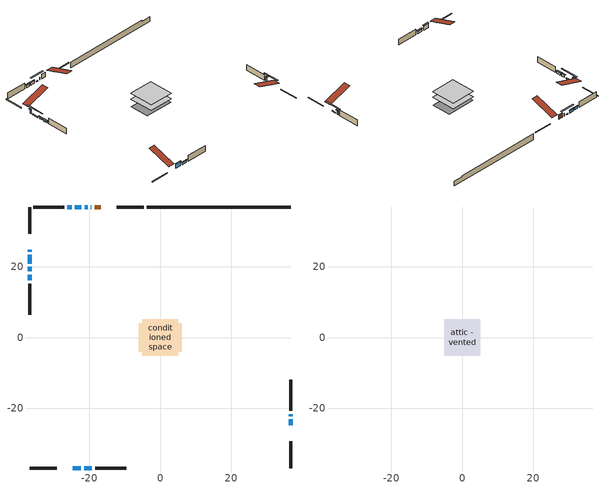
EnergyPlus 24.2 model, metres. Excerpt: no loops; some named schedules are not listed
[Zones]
conditioned space
 floor outside (Floor1 construction): -0.4,-0.4 -0.4,0.4 0.4,0.4 0.4,-0.4 z0.61
 floor adiabatic (AdiabaticFloorConstruction): -5.12,-5.12 -5.12,5.12 5.12,5.12 5.12,-5.12 z0.61
 floor foundation (Slab1 construction): -6.1,-4.06 -6.1,4.06 6.1,4.06 6.1,-4.06 z-1.83
 wall outside (RimJoist1 construction): -4.72,36.85 -12.34,36.85 / -36.85,-36.85 -29.23,-36.85 / -36.85,36.85 -36.85,29.23 / 36.85,-36.85 36.85,-29.23 z0.61:0.91
 wall outside (AdiabaticWallConstruction 1): -16.83,36.85 -18.55,36.85 z0.61:2.64
 wall outside (AdiabaticWallConstruction): -19.48,36.85 -19.58,36.85 z0.61:1.83; -36.85,24.74 -36.85,24.23 / 36.85,-22.18 36.85,-21.67 / -24.74,-36.85 -22.45,-36.85 z0.61:2.49; 36.85,-24.74 36.85,-23.11 / -20.5,36.85 -21.32,36.85 / -36.85,23.3 -36.85,20.86 z0.61:1.02; -22.25,36.85 -24.08,36.85 / -25,36.85 -26.23,36.85 / -21.52,-36.85 -19.29,-36.85 z0.61:1.63; -36.85,19.93 -36.85,18.66 z0.61:1.53; -36.85,17.73 -36.85,16.1 z0.61:1.47
 wall outside (Wall1 construction): -27.15,36.85 -35.92,36.85 / -18.36,-36.85 -9.6,-36.85 / -36.85,15.17 -36.85,6.41 / 36.85,-20.74 36.85,-11.98 z0.61:3.05
 wall foundation (FoundationWall1 construction): -3.8,36.85,-1.83 -3.8,36.85,0.61 32.78,36.85,0.61 32.78,36.85,0.12 36.85,36.85,0.12 36.85,36.85,-1.83
 window (WindowConstruction 8): -19.48,36.85 -19.58,36.85 z0.61:1.83
 window (WindowConstruction 7): -36.85,24.74 -36.85,24.23 z0.61:2.49
 window (WindowConstruction 9): 36.85,-24.74 36.85,-23.11 z0.61:1.02
 window (WindowConstruction 10): -20.51,36.85 -21.32,36.85 z0.61:1.02
 window (WindowConstruction 11): -36.85,23.3 -36.85,20.86 z0.61:1.02
 window (WindowConstruction): 36.85,-22.18 36.85,-21.67 z0.61:2.49
 window (WindowConstruction 1): -22.25,36.85 -24.08,36.85 z0.61:1.62
 window (WindowConstruction 2): -25.01,36.85 -26.22,36.85 z0.61:1.62
 window (WindowConstruction 3): -24.74,-36.85 -22.45,-36.85 z0.61:2.49
 window (WindowConstruction 4): -21.52,-36.85 -19.29,-36.85 z0.61:1.62
 window (WindowConstruction 5): -36.85,19.93 -36.85,18.66 z0.61:1.52
 window (WindowConstruction 6): -36.85,17.73 -36.85,16.1 z0.61:1.47
 door (Door): -16.83,36.85 -18.55,36.85 z0.61:2.64
 ceiling adiabatic (AdiabaticFloorConstruction): 5.12,-5.12 5.12,5.12 -5.12,5.12 -5.12,-5.12 z0.61
attic - vented
 floor to conditioned space (Floor2 construction Reversed): -5.12,-5.12 -5.12,5.12 5.12,5.12 5.12,-5.12 z3.05
 roof outside (Roof1 construction): -15.9,36.85,3.05 -15.9,26.87,6.37 -13.27,26.87,6.37 -13.27,36.85,3.05; -25.67,-36.85,3.05 -25.67,-26.87,6.37 -28.3,-26.87,6.37 -28.3,-36.85,3.05; -36.85,25.67,3.05 -26.87,25.67,6.37 -26.87,28.3,6.37 -36.85,28.3,3.05; 36.85,-25.67,3.05 26.87,-25.67,6.37 26.87,-28.3,6.37 36.85,-28.3,3.05
shading: -36.85,24.03 -36.85,24.94 -37.26,24.94 -37.26,24.03 z2.69; 36.85,-20.47 36.85,-27.38 37.26,-27.38 37.26,-20.47 z3.65; -23.96,36.85 -17.87,36.85 -17.87,37.26 -23.96,37.26 z3.65; -36.85,18.22 -36.85,25.94 -37.26,25.94 -37.26,18.22 z3.65; 36.85,-21.47 36.85,-22.38 37.26,-22.38 37.26,-21.47 z2.69; -24.28,36.85 -22.05,36.85 -22.05,37.26 -24.28,37.26 z1.83; -26.43,36.85 -24.8,36.85 -24.8,37.26 -26.43,37.26 z1.83; -22.25,-36.85 -24.94,-36.85 -24.94,-37.26 -22.25,-37.26 z2.69; -19.09,-36.85 -21.72,-36.85 -21.72,-37.26 -19.09,-37.26 z1.83; -36.85,18.46 -36.85,20.13 -37.26,20.13 -37.26,18.46 z1.73; -36.85,15.9 -36.85,17.93 -37.26,17.93 -37.26,15.9 z1.67
[Building]
Building 1: Terrain=Suburbs
[Site:Location]
Edmonton Intl AP_AB: Latitude {deg}=53.31; Longitude {deg}=-113.58; Time Zone {hr}=-7; Elevation {m}=723; Keep Site Location Information=Yes
[Site:GroundTemperature:Shallow]
-1.56185, -3.61833, -3.78302, -2.80711, 1.11059, 5.01004, 8.39065, 10.5322, 10.7141, 8.97234, 5.67794, 1.89811
[Site:WaterMainsTemperature]
Calculation Method=Schedule; Temperature Schedule=mains temperature schedule
[Material] Roughness=Rough; Thermal Absorptance=0.9
Name | Thickness {m} | Conductivity {W/m-K} | Density {kg/m3} | Specific Heat {J/kg-K} | Solar Absorptance | Visible Absorptance
asphalt or fiberglass shingles | 0.00635 | 0.162714 | 1121.4 | 1465.45 | 0.4 | 0.4
ceiling loosefill ins | 0.169333 | 0.0480833 | 16.02 | 1046.75 | 0.7 | 0.7
ceiling stud and cavity | 0.1397 | 0.164942 | 65.682 | 1177.47 | 0.7 | 0.7
concrete 4.0 in. | 0.1016 | 1.803125 | 2242.8 | 837.4 | 0.7 | 0.7
concrete 8.0 in. | 0.2032 | 1.803125 | 2242.8 | 837.4 | 0.7 | 0.7
door material | 0.04445 | 0.053851 | 512.64 | 1214.23 | 0.7 | 0.7
exterior vertical ins | 0.0342959 | 0.029427 | 32.04 | 1214.23 | 0.7 | 0.7
floor covering | 0.0127 | 0.0433444 | 54.468 | 1339.84 | 0.6 | 0.6
floor rigid ins | 0.051816 | 0.029427 | 32.04 | 1214.23 | 0.7 | 0.7
floor rigid ins 1; wall rigid ins | 0.512978 | 0.029427 | 32.04 | 1214.23 | 0.7 | 0.7
floor stud and cavity | 0.1397 | 0.0967298 | 92.3553 | 1139.71 | 0.7 | 0.7
floor stud and cavity 1 | 0.1397 | 1.75129 | 37.0049 | 1207.88 | 0.7 | 0.7
furniture material conditioned space 1 | 0.1524 | 0.115458 | 640.8 | 1214.23 | 0.6 | 0.6
gypsum board | 0.0127 | 0.160291 | 801 | 837.4 | 0.6 | 0.6
gypsum board 1 | 0.0127 | 0.160291 | 801 | 837.4 | 0.7 | 0.7
osb sheathing 0.5 in. | 0.0127 | 0.115458 | 512.64 | 1214.23 | 0.7 | 0.7
osb sheathing 0.75 in. | 0.01905 | 0.115458 | 512.64 | 1214.23 | 0.7 | 0.7
rim joist stud and cavity | 0.0508 | 0.153904 | 50.32683 | 1063.81 | 0.6 | 0.6
wall stud and cavity | 0.1397 | 0.0893451 | 139.0536 | 1170.24 | 0.7 | 0.7
wall stud and cavity 1 | 0.0889 | 0.380278 | 52.3479 | 1209.89 | 0.7 | 0.7
wall stud and cavity 2 | 0.0889 | 0.391764 | 83.0341 | 1211.67 | 0.7 | 0.7
wood siding | 0.0254 | 0.102417 | 544.68 | 1172.36 | 0.4 | 0.4
wood siding 1; wood siding 2; wood siding 3 | 0.0254 | 0.102417 | 544.68 | 1172.36 | 0.7 | 0.7
[WindowMaterial:SimpleGlazingSystem]
Name | U-Factor {W/m2-K} | Solar Heat Gain Coefficient
WindowMaterial | 2.06452 | 0.44
WindowMaterial 1 | 1.8868 | 0.5
WindowMaterial 2 | 1.998656 | 0.46
WindowMaterial 3 | 1.640942 | 0.56
WindowMaterial 4 | 1.84649 | 0.51
WindowMaterial 5 | 2.00831 | 0.46
WindowMaterial 6 | 2.17638 | 0.41
WindowMaterial 7 | 3.276206 | 0.41
WindowMaterial 8 | 3.23589 | 0.39
[Construction]
AdiabaticFloorConstruction: floor stud and cavity 1, floor rigid ins 1, osb sheathing 0.75 in., floor covering
AdiabaticWallConstruction: wood siding 2, wall rigid ins, wall stud and cavity 1, gypsum board
AdiabaticWallConstruction 1: wood siding 3, wall rigid ins, wall stud and cavity 1, gypsum board
Door: door material
Floor1 construction: floor stud and cavity, floor rigid ins, osb sheathing 0.75 in., floor covering
Floor2 construction Reversed: gypsum board, ceiling stud and cavity, ceiling loosefill ins
FoundationWall1 construction: concrete 8.0 in., gypsum board 1
furniture construction conditioned space 1: furniture material conditioned space 1
PartitionWallConstruction: gypsum board, wall stud and cavity 2, gypsum board
RimJoist1 construction: wood siding 1, rim joist stud and cavity
Roof1 construction: asphalt or fiberglass shingles
Slab1 construction: concrete 4.0 in.
Wall1 construction: wood siding, osb sheathing 0.5 in., wall stud and cavity, gypsum board
WindowConstruction; WindowConstruction 7: WindowMaterial
WindowConstruction 1: WindowMaterial 1
WindowConstruction 10; WindowConstruction 11; WindowConstruction 9: WindowMaterial 8
WindowConstruction 2: WindowMaterial 2
WindowConstruction 3: WindowMaterial 3
WindowConstruction 4: WindowMaterial 4
WindowConstruction 5: WindowMaterial 5
WindowConstruction 6: WindowMaterial 6
WindowConstruction 8: WindowMaterial 7
[Zone] Multiplier=1; Part of Total Floor Area=Yes
Name | Volume {m3}
attic - vented | 56.6498
conditioned space | 520.2
[Space]
Name | Zone | Volume {m3}
attic - vented 1 | attic - vented | 56.6498
conditioned space 1 | conditioned space | 520.2
[ZoneInfiltration:EffectiveLeakageArea]
infil attic - vented 1: Zone or Space=attic - vented 1; Schedule=Always On Discrete; Effective Air Leakage Area {cm2}=3649.74; Stack Coefficient=0.000231266; Wind Coefficient=1.02749e-05
[ZoneMixing]
whole house fan mix: Zone or Space=attic - vented; Schedule=Always On Continuous; Design Flow Rate Calculation Method=Flow/Zone; Design Flow Rate {m3/s}=0; Source Zone or Space=conditioned space
[SurfaceProperty:ExposedFoundationPerimeter]
Slab1: Exposed Perimeter Calculation Method=TotalExposedPerimeter; Total Exposed Perimeter {m}=40.641
[InternalMass] Zone or ZoneList=conditioned space; Space or SpaceList=conditioned space 1
Name | Construction | Surface Area {m2}
furniture mass conditioned space 1 | furniture construction conditioned space 1 | 81.844
partition wall mass | PartitionWallConstruction | 204.61
[Lights]
interior lighting: Zone or ZoneList or Space or SpaceList=conditioned space 1; Schedule=interior lighting schedule; Design Level Calculation Method=LightingLevel; Lighting Level {W}=343.2; Return Air Fraction=0; Fraction Radiant=0.6; Fraction Visible=0.2; Fraction Replaceable=1
[People]
occupants: Zone or ZoneList or Space or SpaceList=conditioned space 1; Number of People Schedule=occupants schedule; Number of People Calculation Method=People; Number of People=3; Fraction Radiant=0.314171; Sensible Heat Fraction=0.56303; Activity Level Schedule=occupants activity schedule; Carbon Dioxide Generation Rate {m3/s-W}=0; Enable ASHRAE 55 Comfort Warnings=No; Mean Radiant Temperature Calculation Type=EnclosureAveraged
[ElectricEquipment] Zone or ZoneList or Space or SpaceList=conditioned space 1; Design Level Calculation Method=EquipmentLevel
Name | Schedule | Design Level {W} | Fraction Latent | Fraction Radiant | Fraction Lost
clothes dryer | clothes dryer schedule | 140.772 | 0.015 | 0.081 | 0.85
clothes washer | clothes washer schedule | 32.1985 | 0.03 | 0.162 | 0.7
cooking range | cooking range schedule | 215.147 | 0.08 | 0.432 | 0.2
dishwasher | dishwasher schedule | 66.8632 | 0.3 | 0.18 | 0.4
fridge | fridge schedule | 72.9452 | 0 | 0.6 | 0
mech vent bath fan 0 | mech vent bath fan 0 schedule | 50.2 | 0 | 0 | 1
mech vent bath fan 1 | mech vent bath fan 1 schedule | 50.2 | 0 | 0 | 1
mech vent house fan | mech vent house fan schedule | 0 | 0 | 0 | 1
mech vent house fan cfis | mech vent house fan cfis schedule | 0 | 0 | 0 | 0
mech vent range fan 0 | mech vent range fan 0 schedule | 57 | 0 | 0 | 1
misc plug loads | misc plug loads schedule | 494.7 | 0.045 | 0.513 | 0.1
whole house fan | Always On Discrete | 0 | 0 | 0 | 1
[OtherEquipment] Zone or ZoneList or Space or SpaceList=conditioned space 1; Design Level Calculation Method=EquipmentLevel
Name | Fuel Type | Schedule | Design Level {W} | Fraction Latent | Fraction Radiant | Fraction Lost
clothes dryer 1 | Electricity | clothes dryer schedule | 0 | 0.015 | 0.081 | 0.85
cooking range 1 | Electricity | cooking range schedule | 0 | 0.08 | 0.432 | 0.2
general water use latent | None | general water use schedule | 62.594 | 1 | 0 | 0
general water use sensible | None | general water use schedule | -61.6891 | 0 | 0.6 | 0
mech vent house fan latent load | None | Always On Discrete | 0 | 1 | 0 | 0
mech vent house fan sensible load | None | Always On Discrete | 0 | 0 | 0 | 0
water heater energy adjustment1 | NaturalGas | Always On Discrete | 0.01 | 0 | 0 | 1
[ZoneInfiltration:DesignFlowRate] Zone or ZoneList or Space or SpaceList=conditioned space 1; Schedule=Always On Discrete; Design Flow Rate Calculation Method=Flow/Zone; Design Flow Rate {m3/s}=0
infil flow; natural vent flow; whole house fan flow
[AvailabilityManager:Scheduled]
furnace airloop Availability Manager: Schedule=Always On Discrete
[Foundation:Kiva]
Foundation Kiva 1: Initial Indoor Air Temperature {C}=18; Wall Height Above Grade {m}=0.609996; Wall Depth Below Slab {m}=0.2032; Custom Block Material Name 1=exterior vertical ins; Custom Block Depth 1 {m}=2.43998; Custom Block X Position 1 {m}=0.2159; Custom Block Z Position 1 {m}=0
[Foundation:Kiva:Settings]
Soil Conductivity {W/m-K}=0.849921; Soil Density {kg/m3}=1842.3; Soil Specific Heat {J/kg-K}=418.7; Ground Solar Absorptivity=0.9; Ground Thermal Absorptivity=0.9; Ground Surface Roughness {m}=0.03; Far-Field Width {m}=40; Deep-Ground Boundary Condition=ZeroFlux; Deep-Ground Depth {m}=40; Minimum Cell Dimension {m}=0.2; Maximum Cell Growth Coefficient=3; Simulation Timestep=Timestep
[Exterior:Lights]
exterior lighting: Schedule=exterior lighting schedule; Design Level {W}=75.6
[EnergyManagementSystem:GlobalVariable]
furnace_airloop_Fan_RTF
infil_program_Qfan
infil_program_Qinf
natural_vent_program_Qnv
natural_vent_program_Qwhf
[EnergyManagementSystem:Sensor]
Name | Output:Variable or Output:Meter Index Key | Output:Variable or Output:Meter
airflow_gain | infil flow | Infiltration Sensible Heat Gain Energy
airflow_gain_1 | natural vent flow | Infiltration Sensible Heat Gain Energy
airflow_gain_2 | whole house fan flow | Infiltration Sensible Heat Gain Energy
airflow_loss | infil flow | Infiltration Sensible Heat Loss Energy
airflow_loss_1 | natural vent flow | Infiltration Sensible Heat Loss Energy
airflow_loss_2 | whole house fan flow | Infiltration Sensible Heat Loss Energy
clg_load_cond |  | Cooling:EnergyTransfer:Zone:CONDITIONED SPACE
clg_sp_s; clg_sp_s_1 | cooling setpoint | Schedule Value
clothes_dryer_exhaust_0_sch_s | clothes dryer exhaust 0 schedule | Schedule Value
cool_season | cooling season schedule | Schedule Value
htg_load_cond |  | Heating:EnergyTransfer:Zone:CONDITIONED SPACE
htg_sp_s; htg_sp_s_1 | heating setpoint | Schedule Value
ig_ee_conv | clothes dryer | Electric Equipment Convective Heating Energy
ig_ee_conv_2 | cooking range | Electric Equipment Convective Heating Energy
ig_ee_conv_4 | fridge | Electric Equipment Convective Heating Energy
ig_ee_conv_5 | misc plug loads | Electric Equipment Convective Heating Energy
ig_ee_conv_6 | whole house fan | Electric Equipment Convective Heating Energy
ig_ee_rad | clothes dryer | Electric Equipment Radiant Heating Energy
ig_ee_rad_2 | cooking range | Electric Equipment Radiant Heating Energy
ig_ee_rad_4 | fridge | Electric Equipment Radiant Heating Energy
ig_ee_rad_5 | misc plug loads | Electric Equipment Radiant Heating Energy
ig_ee_rad_6 | whole house fan | Electric Equipment Radiant Heating Energy
ig_lgt_conv | interior lighting | Lights Convective Heating Energy
ig_lgt_rad | interior lighting | Lights Radiant Heating Energy
ig_lgt_vis | interior lighting | Lights Visible Radiation Heating Energy
ig_oe_conv | clothes dryer 1 | Other Equipment Convective Heating Energy
ig_oe_conv_1 | cooking range 1 | Other Equipment Convective Heating Energy
ig_oe_conv_2 | general water use latent | Other Equipment Convective Heating Energy
ig_oe_conv_3 | general water use sensible | Other Equipment Convective Heating Energy
ig_oe_conv_4 | water heater energy adjustment1 | Other Equipment Convective Heating Energy
ig_oe_rad | clothes dryer 1 | Other Equipment Radiant Heating Energy
ig_oe_rad_1 | cooking range 1 | Other Equipment Radiant Heating Energy
ig_oe_rad_2 | general water use latent | Other Equipment Radiant Heating Energy
ig_oe_rad_3 | general water use sensible | Other Equipment Radiant Heating Energy
ig_oe_rad_4 | water heater energy adjustment1 | Other Equipment Radiant Heating Energy
ig_ppl_conv | occupants | People Convective Heating Energy
ig_ppl_rad | occupants | People Radiant Heating Energy
im_conv | furniture mass conditioned space 1 | Surface Inside Face Convection Heat Gain Energy
im_conv_1 | partition wall mass | Surface Inside Face Convection Heat Gain Energy
im_ig | furniture mass conditioned space 1 | Surface Inside Face Internal Gains Radiation Heat Gain Energy
im_ig_1 | partition wall mass | Surface Inside Face Internal Gains Radiation Heat Gain Energy
im_lgt | furniture mass conditioned space 1 | Surface Inside Face Lights Radiation Heat Gain Energy
im_lgt_1 | partition wall mass | Surface Inside Face Lights Radiation Heat Gain Energy
im_sol | furniture mass conditioned space 1 | Surface Inside Face Solar Radiation Heat Gain Energy
im_sol_1 | partition wall mass | Surface Inside Face Solar Radiation Heat Gain Energy
im_surf | furniture mass conditioned space 1 | Surface Inside Face Net Surface Thermal Radiation Heat Gain Energy
im_surf_1 | partition wall mass | Surface Inside Face Net Surface Thermal Radiation Heat Gain Energy
mech_vent_bath_fan_0_sch_s | mech vent bath fan 0 schedule | Schedule Value
mech_vent_bath_fan_1_sch_s | mech vent bath fan 1 schedule | Schedule Value
mech_vent_range_fan_0_sch_s | mech vent range fan 0 schedule | Schedule Value
mv_conv | mech vent bath fan 0 | Electric Equipment Convective Heating Energy
mv_conv_1 | mech vent bath fan 1 | Electric Equipment Convective Heating Energy
mv_conv_2 | mech vent house fan | Electric Equipment Convective Heating Energy
mv_conv_3 | mech vent house fan cfis | Electric Equipment Convective Heating Energy
mv_conv_4 | mech vent range fan 0 | Electric Equipment Convective Heating Energy
mv_conv_5 | mech vent house fan latent load | Other Equipment Convective Heating Energy
mv_conv_6 | mech vent house fan sensible load | Other Equipment Convective Heating Energy
mv_rad | mech vent bath fan 0 | Electric Equipment Radiant Heating Energy
mv_rad_1 | mech vent bath fan 1 | Electric Equipment Radiant Heating Energy
mv_rad_2 | mech vent house fan | Electric Equipment Radiant Heating Energy
mv_rad_3 | mech vent house fan cfis | Electric Equipment Radiant Heating Energy
mv_rad_4 | mech vent range fan 0 | Electric Equipment Radiant Heating Energy
mv_rad_5 | mech vent house fan latent load | Other Equipment Radiant Heating Energy
mv_rad_6 | mech vent house fan sensible load | Other Equipment Radiant Heating Energy
natural_vent_s | natural vent schedule | Schedule Value
out_pb_s |  | Site Outdoor Air Barometric Pressure
out_wt_s |  | Site Outdoor Air Humidity Ratio
site_vw_s |  | Site Wind Speed
ss_back_out | Window1 | Surface Window Shortwave from Zone Back Out Window Heat Transfer Rate
ss_back_out_1 | Window10 | Surface Window Shortwave from Zone Back Out Window Heat Transfer Rate
ss_back_out_10 | Window7 | Surface Window Shortwave from Zone Back Out Window Heat Transfer Rate
ss_back_out_11 | Window8 | Surface Window Shortwave from Zone Back Out Window Heat Transfer Rate
ss_back_out_2 | Window11 | Surface Window Shortwave from Zone Back Out Window Heat Transfer Rate
ss_back_out_3 | Window13 | Surface Window Shortwave from Zone Back Out Window Heat Transfer Rate
ss_back_out_4 | Window14 | Surface Window Shortwave from Zone Back Out Window Heat Transfer Rate
ss_back_out_5 | Window2 | Surface Window Shortwave from Zone Back Out Window Heat Transfer Rate
ss_back_out_6 | Window3 | Surface Window Shortwave from Zone Back Out Window Heat Transfer Rate
ss_back_out_7 | Window4 | Surface Window Shortwave from Zone Back Out Window Heat Transfer Rate
ss_back_out_8 | Window5 | Surface Window Shortwave from Zone Back Out Window Heat Transfer Rate
ss_back_out_9 | Window6 | Surface Window Shortwave from Zone Back Out Window Heat Transfer Rate
ss_conv | Door1 | Surface Inside Face Convection Heat Gain Energy
ss_conv_1 | Window1 | Surface Inside Face Convection Heat Gain Energy
ss_conv_10 | Window6 | Surface Inside Face Convection Heat Gain Energy
ss_conv_11 | Window7 | Surface Inside Face Convection Heat Gain Energy
ss_conv_12 | Window8 | Surface Inside Face Convection Heat Gain Energy
ss_conv_2 | Window10 | Surface Inside Face Convection Heat Gain Energy
ss_conv_3 | Window11 | Surface Inside Face Convection Heat Gain Energy
ss_conv_4 | Window13 | Surface Inside Face Convection Heat Gain Energy
ss_conv_5 | Window14 | Surface Inside Face Convection Heat Gain Energy
ss_conv_6 | Window2 | Surface Inside Face Convection Heat Gain Energy
ss_conv_7 | Window3 | Surface Inside Face Convection Heat Gain Energy
ss_conv_8 | Window4 | Surface Inside Face Convection Heat Gain Energy
ss_conv_9 | Window5 | Surface Inside Face Convection Heat Gain Energy
ss_ig | Door1 | Surface Inside Face Internal Gains Radiation Heat Gain Energy
ss_ig_1 | Window1 | Surface Inside Face Internal Gains Radiation Heat Gain Energy
ss_ig_10 | Window6 | Surface Inside Face Internal Gains Radiation Heat Gain Energy
ss_ig_11 | Window7 | Surface Inside Face Internal Gains Radiation Heat Gain Energy
ss_ig_12 | Window8 | Surface Inside Face Internal Gains Radiation Heat Gain Energy
ss_ig_2 | Window10 | Surface Inside Face Internal Gains Radiation Heat Gain Energy
ss_ig_3 | Window11 | Surface Inside Face Internal Gains Radiation Heat Gain Energy
ss_ig_4 | Window13 | Surface Inside Face Internal Gains Radiation Heat Gain Energy
ss_ig_5 | Window14 | Surface Inside Face Internal Gains Radiation Heat Gain Energy
ss_ig_6 | Window2 | Surface Inside Face Internal Gains Radiation Heat Gain Energy
ss_ig_7 | Window3 | Surface Inside Face Internal Gains Radiation Heat Gain Energy
ss_ig_8 | Window4 | Surface Inside Face Internal Gains Radiation Heat Gain Energy
ss_ig_9 | Window5 | Surface Inside Face Internal Gains Radiation Heat Gain Energy
ss_lgt | Door1 | Surface Inside Face Lights Radiation Heat Gain Energy
ss_sol | Door1 | Surface Inside Face Solar Radiation Heat Gain Energy
ss_surf | Door1 | Surface Inside Face Net Surface Thermal Radiation Heat Gain Energy
ss_surf_1 | Window1 | Surface Inside Face Net Surface Thermal Radiation Heat Gain Energy
ss_surf_10 | Window6 | Surface Inside Face Net Surface Thermal Radiation Heat Gain Energy
ss_surf_11 | Window7 | Surface Inside Face Net Surface Thermal Radiation Heat Gain Energy
ss_surf_12 | Window8 | Surface Inside Face Net Surface Thermal Radiation Heat Gain Energy
ss_surf_2 | Window10 | Surface Inside Face Net Surface Thermal Radiation Heat Gain Energy
ss_surf_3 | Window11 | Surface Inside Face Net Surface Thermal Radiation Heat Gain Energy
ss_surf_4 | Window13 | Surface Inside Face Net Surface Thermal Radiation Heat Gain Energy
ss_surf_5 | Window14 | Surface Inside Face Net Surface Thermal Radiation Heat Gain Energy
ss_surf_6 | Window2 | Surface Inside Face Net Surface Thermal Radiation Heat Gain Energy
ss_surf_7 | Window3 | Surface Inside Face Net Surface Thermal Radiation Heat Gain Energy
ss_surf_8 | Window4 | Surface Inside Face Net Surface Thermal Radiation Heat Gain Energy
ss_surf_9 | Window5 | Surface Inside Face Net Surface Thermal Radiation Heat Gain Energy
ss_trans_in | Window1 | Surface Window Transmitted Solar Radiation Rate
ss_trans_in_1 | Window10 | Surface Window Transmitted Solar Radiation Rate
ss_trans_in_10 | Window7 | Surface Window Transmitted Solar Radiation Rate
ss_trans_in_11 | Window8 | Surface Window Transmitted Solar Radiation Rate
ss_trans_in_2 | Window11 | Surface Window Transmitted Solar Radiation Rate
ss_trans_in_3 | Window13 | Surface Window Transmitted Solar Radiation Rate
ss_trans_in_4 | Window14 | Surface Window Transmitted Solar Radiation Rate
ss_trans_in_5 | Window2 | Surface Window Transmitted Solar Radiation Rate
ss_trans_in_6 | Window3 | Surface Window Transmitted Solar Radiation Rate
ss_trans_in_7 | Window4 | Surface Window Transmitted Solar Radiation Rate
ss_trans_in_8 | Window5 | Surface Window Transmitted Solar Radiation Rate
ss_trans_in_9 | Window6 | Surface Window Transmitted Solar Radiation Rate
ss_trans_out | Window1 | Surface Inside Face Initial Transmitted Diffuse Transmitted Out Window Solar Radiation Rate
ss_trans_out_1 | Window10 | Surface Inside Face Initial Transmitted Diffuse Transmitted Out Window Solar Radiation Rate
ss_trans_out_10 | Window7 | Surface Inside Face Initial Transmitted Diffuse Transmitted Out Window Solar Radiation Rate
ss_trans_out_11 | Window8 | Surface Inside Face Initial Transmitted Diffuse Transmitted Out Window Solar Radiation Rate
ss_trans_out_2 | Window11 | Surface Inside Face Initial Transmitted Diffuse Transmitted Out Window Solar Radiation Rate
ss_trans_out_3 | Window13 | Surface Inside Face Initial Transmitted Diffuse Transmitted Out Window Solar Radiation Rate
ss_trans_out_4 | Window14 | Surface Inside Face Initial Transmitted Diffuse Transmitted Out Window Solar Radiation Rate
ss_trans_out_5 | Window2 | Surface Inside Face Initial Transmitted Diffuse Transmitted Out Window Solar Radiation Rate
ss_trans_out_6 | Window3 | Surface Inside Face Initial Transmitted Diffuse Transmitted Out Window Solar Radiation Rate
ss_trans_out_7 | Window4 | Surface Inside Face Initial Transmitted Diffuse Transmitted Out Window Solar Radiation Rate
ss_trans_out_8 | Window5 | Surface Inside Face Initial Transmitted Diffuse Transmitted Out Window Solar Radiation Rate
ss_trans_out_9 | Window6 | Surface Inside Face Initial Transmitted Diffuse Transmitted Out Window Solar Radiation Rate
s_conv | Floor1 | Surface Inside Face Convection Heat Gain Energy
s_conv_1 | Floor2 | Surface Inside Face Convection Heat Gain Energy
s_conv_10 | Wall1:0 | Surface Inside Face Convection Heat Gain Energy
s_conv_11 | Wall1:180 | Surface Inside Face Convection Heat Gain Energy
s_conv_12 | Wall1:270 | Surface Inside Face Convection Heat Gain Energy
s_conv_13 | Wall1:90 | Surface Inside Face Convection Heat Gain Energy
s_conv_2 | FoundationWall1 | Surface Inside Face Convection Heat Gain Energy
s_conv_3 | inferred conditioned ceiling | Surface Inside Face Convection Heat Gain Energy
s_conv_4 | inferred conditioned floor | Surface Inside Face Convection Heat Gain Energy
s_conv_5 | RimJoist1:0 | Surface Inside Face Convection Heat Gain Energy
s_conv_6 | RimJoist1:180 | Surface Inside Face Convection Heat Gain Energy
s_conv_7 | RimJoist1:270 | Surface Inside Face Convection Heat Gain Energy
s_conv_8 | RimJoist1:90 | Surface Inside Face Convection Heat Gain Energy
s_conv_9 | Slab1 | Surface Inside Face Convection Heat Gain Energy
s_ig | Floor1 | Surface Inside Face Internal Gains Radiation Heat Gain Energy
s_ig_1 | Floor2 | Surface Inside Face Internal Gains Radiation Heat Gain Energy
s_ig_10 | Wall1:0 | Surface Inside Face Internal Gains Radiation Heat Gain Energy
s_ig_11 | Wall1:180 | Surface Inside Face Internal Gains Radiation Heat Gain Energy
s_ig_12 | Wall1:270 | Surface Inside Face Internal Gains Radiation Heat Gain Energy
